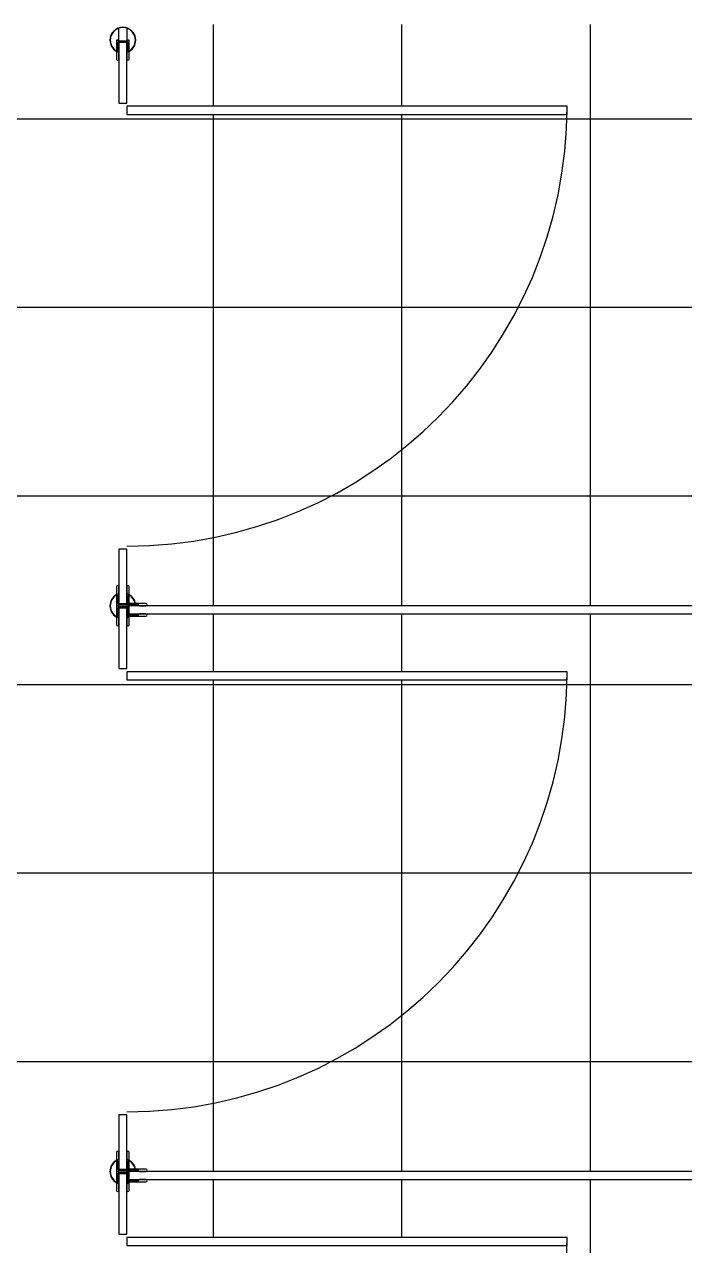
# Model space of a CAD drawing. Header units: millimetres. Extents: x -145636 to 131102, y -135903 to -7470.
# Drawn here: x 25695 to 26745, y -115166 to -113223 of the extents above; entities that cross this region are included whole.
import ezdxf

# ---------------------------------------------------------------- set-up
doc = ezdxf.new("R2010")
doc.units = ezdxf.units.MM
doc.layers.add('M_ARCHI', color=8, linetype='Continuous')

# ---------------------------------------------------------------- blocks, each defined once
blk = doc.blocks.new('RF Archi 21.10.2024')
at = {"layer": 'M_ARCHI', "color": 8}
for p, q in [((-140565.3, -129636.6), (-140566, -129637.1)), ((-140564.6, -129636.2), (-140565.3, -129636.6)), ((-140563.9, -129635.8), (-140564.6, -129636.2)), ((-140563.2, -129635.5), (-140563.9, -129635.8)), ((-140562.5, -129635.1), (-140563.2, -129635.5)), ((-140561.8, -129634.8), (-140562.5, -129635.1)), ((-140561, -129634.6), (-140561.8, -129634.8)), ((-140547.3, -129634.8), (-140548, -129634.6)), ((-140546.5, -129635.1), (-140547.3, -129634.8)), ((-140545.8, -129635.5), (-140546.5, -129635.1)), ((-140545.1, -129635.8), (-140545.8, -129635.5)), ((-140544.4, -129636.2), (-140545.1, -129635.8)), ((-140543.7, -129636.6), (-140544.4, -129636.2)), ((-140543, -129637.1), (-140543.7, -129636.6)), ((-140574.4, -129651.9), (-140574.5, -129652.7)), ((-140574.5, -129652.7), (-140574.5, -129653.5)), ((-140574.5, -129653.5), (-140574.5, -129654.3)), ((-140574.5, -129654.3), (-140574.4, -129655.1)), ((-140574.3, -129650.3), (-140574.4, -129651.1)), ((-140574.4, -129651.1), (-140574.4, -129651.9)), ((-140574.4, -129655.1), (-140574.4, -129655.9)), ((-140574.4, -129655.9), (-140574.3, -129656.7)), ((-140574.1, -129649.5), (-140574.3, -129650.3)), ((-140573.9, -129648.7), (-140574.1, -129649.5)), ((-140573.7, -129647.9), (-140573.9, -129648.7)), ((-140573.5, -129647.2), (-140573.7, -129647.9)), ((-140573.2, -129646.4), (-140573.5, -129647.2)), ((-140572.9, -129645.7), (-140573.2, -129646.4)), ((-140572.6, -129645), (-140572.9, -129645.7)), ((-140572.2, -129644.2), (-140572.6, -129645)), ((-140571.9, -129643.5), (-140572.2, -129644.2)), ((-140571.5, -129642.9), (-140571.9, -129643.5)), ((-140571, -129642.2), (-140571.5, -129642.9)), ((-140570.5, -129641.5), (-140571, -129642.2)), ((-140570.1, -129640.9), (-140570.5, -129641.5)), ((-140569.5, -129640.3), (-140570.1, -129640.9)), ((-140569, -129639.7), (-140569.5, -129640.3)), ((-140568.4, -129639.1), (-140569, -129639.7)), ((-140567.9, -129638.6), (-140568.4, -129639.1)), ((-140567.3, -129638.1), (-140567.9, -129638.6)), ((-140566.6, -129637.6), (-140567.3, -129638.1)), ((-140566, -129637.1), (-140566.6, -129637.6)), ((-140563, -129653.5), (-140564.5, -129653.5)), ((-140564.5, -129653.5), (-140564.5, -129683.7)), ((-140561, -129655), (-140563, -129653.5)), ((-140548, -129655), (-140561, -129655)), ((-140546, -129653.5), (-140548, -129655)), ((-140544.5, -129653.5), (-140546, -129653.5)), ((-140544.5, -129683.7), (-140544.5, -129653.5)), ((-140542.4, -129637.6), (-140543, -129637.1)), ((-140541.8, -129638.1), (-140542.4, -129637.6)), ((-140541.2, -129638.6), (-140541.8, -129638.1)), ((-140540.6, -129639.1), (-140541.2, -129638.6)), ((-140540, -129639.7), (-140540.6, -129639.1)), ((-140539.5, -129640.3), (-140540, -129639.7)), ((-140539, -129640.9), (-140539.5, -129640.3)), ((-140538.5, -129641.5), (-140539, -129640.9)), ((-140538, -129642.2), (-140538.5, -129641.5)), ((-140537.6, -129642.8), (-140538, -129642.2)), ((-140537.1, -129643.5), (-140537.6, -129642.8)), ((-140536.8, -129644.2), (-140537.1, -129643.5)), ((-140536.4, -129645), (-140536.8, -129644.2)), ((-140536.1, -129645.7), (-140536.4, -129645)), ((-140535.8, -129646.4), (-140536.1, -129645.7)), ((-140535.5, -129647.2), (-140535.8, -129646.4)), ((-140535.3, -129647.9), (-140535.5, -129647.2)), ((-140535.1, -129648.7), (-140535.3, -129647.9)), ((-140534.9, -129649.5), (-140535.1, -129648.7)), ((-140534.8, -129650.3), (-140534.9, -129649.5)), ((-140534.6, -129651.1), (-140534.8, -129650.3)), ((-140534.8, -129656.7), (-140534.6, -129655.9)), ((-140534.6, -129651.9), (-140534.6, -129651.1)), ((-140534.5, -129652.7), (-140534.6, -129651.9)), ((-140534.6, -129655.1), (-140534.5, -129654.3)), ((-140534.6, -129655.9), (-140534.6, -129655.1)), ((-140534.5, -129653.5), (-140534.5, -129652.7)), ((-140534.5, -129654.3), (-140534.5, -129653.5)), ((-140574.3, -129656.7), (-140574.1, -129657.4)), ((-140574.1, -129657.4), (-140573.9, -129658.2)), ((-140573.9, -129658.2), (-140573.7, -129659)), ((-140573.7, -129659), (-140573.5, -129659.8)), ((-140573.5, -129659.8), (-140573.2, -129660.5)), ((-140573.2, -129660.5), (-140572.9, -129661.3)), ((-140572.9, -129661.3), (-140572.6, -129662)), ((-140572.6, -129662), (-140572.2, -129662.7)), ((-140572.2, -129662.7), (-140571.9, -129663.4)), ((-140571.9, -129663.4), (-140571.5, -129664.1)), ((-140571.5, -129664.1), (-140571, -129664.8)), ((-140571, -129664.8), (-140570.5, -129665.4)), ((-140570.5, -129665.4), (-140570.1, -129666)), ((-140570.1, -129666), (-140569.5, -129666.7)), ((-140569.5, -129666.7), (-140569, -129667.2)), ((-140569, -129667.2), (-140568.4, -129667.8)), ((-140568.4, -129667.8), (-140567.9, -129668.4)), ((-140567.9, -129668.4), (-140567.2, -129668.9)), ((-140567.2, -129668.9), (-140566.6, -129669.4)), ((-140566.6, -129669.4), (-140566, -129669.9)), ((-140566, -129669.9), (-140565.3, -129670.3)), ((-140565.3, -129670.3), (-140564.6, -129670.7)), ((-140563.2, -129671.5), (-140562.5, -129671.8)), ((-140563, -129671.5), (-140563, -129656.5)), ((-140563, -129656.5), (-140546, -129656.5)), ((-140561, -129673.5), (-140563, -129671.5)), ((-140562.5, -129671.8), (-140561.8, -129672.1)), ((-140561.8, -129672.1), (-140561, -129672.4)), ((-140548, -129656.5), (-140561, -129656.5)), ((-140561, -129656.5), (-140561, -129753.5)), ((-140561, -129683.7), (-140561, -129673.5)), ((-140548, -129753.5), (-140548, -129656.5)), ((-140546, -129671.5), (-140548, -129673.5)), ((-140548, -129672.4), (-140547.3, -129672.1)), ((-140548, -129673.5), (-140548, -129683.7)), ((-140547.3, -129672.1), (-140546.5, -129671.8)), ((-140546.5, -129671.8), (-140545.8, -129671.5)), ((-140546, -129656.5), (-140546, -129671.5)), ((-140544.4, -129670.7), (-140543.7, -129670.3)), ((-140543.7, -129670.3), (-140543, -129669.9)), ((-140543, -129669.9), (-140542.4, -129669.4)), ((-140542.4, -129669.4), (-140541.8, -129668.9)), ((-140541.8, -129668.9), (-140541.2, -129668.4)), ((-140541.2, -129668.4), (-140540.6, -129667.8)), ((-140540.6, -129667.8), (-140540, -129667.2)), ((-140540, -129667.2), (-140539.5, -129666.7)), ((-140539.5, -129666.7), (-140539, -129666)), ((-140539, -129666), (-140538.5, -129665.4)), ((-140538.5, -129665.4), (-140538, -129664.8)), ((-140538, -129664.8), (-140537.6, -129664.1)), ((-140537.6, -129664.1), (-140537.1, -129663.4)), ((-140537.1, -129663.4), (-140536.8, -129662.7)), ((-140536.8, -129662.7), (-140536.4, -129662)), ((-140536.4, -129662), (-140536.1, -129661.3)), ((-140536.1, -129661.3), (-140535.8, -129660.5)), ((-140535.8, -129660.5), (-140535.5, -129659.8)), ((-140535.5, -129659.8), (-140535.3, -129659)), ((-140535.3, -129659), (-140535.1, -129658.2)), ((-140535.1, -129658.2), (-140534.9, -129657.4)), ((-140534.9, -129657.4), (-140534.8, -129656.7)), ((-140561, -129753.5), (-140548, -129753.5)), ((-139848, -129758.5), (-140548, -129758.5)), ((-140548, -129758.5), (-140548, -129771.5)), ((-140548, -129771.5), (-139848, -129771.5)), ((-139848, -129771.5), (-139848, -129758.5)), ((-140548, -130463.5), (-140561, -130463.5)), ((-140561, -130463.5), (-140561, -130550.5)), ((-140548, -130550.5), (-140548, -130463.5)), ((-140564.5, -130523.2), (-140564.5, -130553.5)), ((-140561, -130533.5), (-140561, -130523.2)), ((-140548, -130523.2), (-140548, -130533.5)), ((-140544.5, -130553.5), (-140544.5, -130523.2)), ((-140574.1, -130549.5), (-140574.3, -130550.3)), ((-140574.1, -130549.5), (-140574.3, -130550.3)), ((-140573.9, -130548.7), (-140574.1, -130549.5)), ((-140573.9, -130548.7), (-140574.1, -130549.5)), ((-140573.7, -130547.9), (-140573.9, -130548.7)), ((-140573.7, -130547.9), (-140573.9, -130548.7)), ((-140573.5, -130547.2), (-140573.7, -130547.9)), ((-140573.5, -130547.2), (-140573.7, -130547.9)), ((-140573.2, -130546.4), (-140573.5, -130547.2)), ((-140573.2, -130546.4), (-140573.5, -130547.2)), ((-140572.9, -130545.7), (-140573.2, -130546.4)), ((-140572.9, -130545.7), (-140573.2, -130546.4)), ((-140572.6, -130545), (-140572.9, -130545.7)), ((-140572.6, -130545), (-140572.9, -130545.7)), ((-140572.2, -130544.2), (-140572.6, -130545)), ((-140572.2, -130544.2), (-140572.6, -130545)), ((-140571.9, -130543.5), (-140572.2, -130544.2)), ((-140571.9, -130543.5), (-140572.2, -130544.2)), ((-140571.5, -130542.9), (-140571.9, -130543.5)), ((-140571.5, -130542.9), (-140571.9, -130543.5)), ((-140571, -130542.2), (-140571.5, -130542.9)), ((-140571, -130542.2), (-140571.5, -130542.9)), ((-140570.5, -130541.5), (-140571, -130542.2)), ((-140570.5, -130541.5), (-140571, -130542.2)), ((-140570.1, -130540.9), (-140570.5, -130541.5)), ((-140570.1, -130540.9), (-140570.5, -130541.5)), ((-140569.5, -130540.3), (-140570.1, -130540.9)), ((-140569.5, -130540.3), (-140570.1, -130540.9)), ((-140569, -130539.7), (-140569.5, -130540.3)), ((-140569, -130539.7), (-140569.5, -130540.3)), ((-140568.4, -130539.1), (-140569, -130539.7)), ((-140568.4, -130539.1), (-140569, -130539.7)), ((-140567.9, -130538.6), (-140568.4, -130539.1)), ((-140567.9, -130538.6), (-140568.4, -130539.1)), ((-140567.3, -130538.1), (-140567.9, -130538.6)), ((-140567.3, -130538.1), (-140567.9, -130538.6)), ((-140566.6, -130537.6), (-140567.3, -130538.1)), ((-140566.6, -130537.6), (-140567.3, -130538.1)), ((-140566, -130537.1), (-140566.6, -130537.6)), ((-140566, -130537.1), (-140566.6, -130537.6)), ((-140565.3, -130536.6), (-140566, -130537.1)), ((-140565.3, -130536.6), (-140566, -130537.1)), ((-140564.6, -130536.2), (-140565.3, -130536.6)), ((-140564.6, -130536.2), (-140565.3, -130536.6)), ((-140562.5, -130535.1), (-140563.2, -130535.5)), ((-140562.5, -130535.1), (-140563.2, -130535.5)), ((-140563, -130535.5), (-140561, -130533.5)), ((-140563, -130550.5), (-140563, -130535.5)), ((-140561.8, -130534.8), (-140562.5, -130535.1)), ((-140561.8, -130534.8), (-140562.5, -130535.1)), ((-140561, -130534.6), (-140561.8, -130534.8)), ((-140561, -130534.6), (-140561.8, -130534.8)), ((-140548, -130533.5), (-140546, -130535.5)), ((-140547.3, -130534.8), (-140548, -130534.6)), ((-140547.3, -130534.8), (-140548, -130534.6)), ((-140517.8, -130550), (-140548, -130550)), ((-140548, -130550), (-140548, -130551.5)), ((-140546.5, -130535.1), (-140547.3, -130534.8)), ((-140546.5, -130535.1), (-140547.3, -130534.8)), ((-140545.8, -130535.5), (-140546.5, -130535.1)), ((-140545.8, -130535.5), (-140546.5, -130535.1)), ((-140546, -130535.5), (-140546, -130550.5)), ((-140543.7, -130536.6), (-140544.4, -130536.2)), ((-140543.7, -130536.6), (-140544.4, -130536.2)), ((-140543, -130537.1), (-140543.7, -130536.6)), ((-140543, -130537.1), (-140543.7, -130536.6)), ((-140542.4, -130537.6), (-140543, -130537.1)), ((-140542.4, -130537.6), (-140543, -130537.1)), ((-140541.8, -130538.1), (-140542.4, -130537.6)), ((-140541.8, -130538.1), (-140542.4, -130537.6)), ((-140541.2, -130538.6), (-140541.8, -130538.1)), ((-140541.2, -130538.6), (-140541.8, -130538.1)), ((-140540.6, -130539.1), (-140541.2, -130538.6)), ((-140540.6, -130539.1), (-140541.2, -130538.6)), ((-140540, -130539.7), (-140540.6, -130539.1)), ((-140540, -130539.7), (-140540.6, -130539.1)), ((-140539.5, -130540.3), (-140540, -130539.7)), ((-140539.5, -130540.3), (-140540, -130539.7)), ((-140539, -130540.9), (-140539.5, -130540.3)), ((-140539, -130540.9), (-140539.5, -130540.3)), ((-140538.5, -130541.5), (-140539, -130540.9)), ((-140538.5, -130541.5), (-140539, -130540.9)), ((-140538, -130542.2), (-140538.5, -130541.5)), ((-140538, -130542.2), (-140538.5, -130541.5)), ((-140537.6, -130542.8), (-140538, -130542.2)), ((-140537.6, -130542.8), (-140538, -130542.2)), ((-140537.1, -130543.5), (-140537.6, -130542.8)), ((-140537.1, -130543.5), (-140537.6, -130542.8)), ((-140536.8, -130544.2), (-140537.1, -130543.5)), ((-140536.8, -130544.2), (-140537.1, -130543.5)), ((-140536.4, -130545), (-140536.8, -130544.2)), ((-140536.4, -130545), (-140536.8, -130544.2)), ((-140536.1, -130545.7), (-140536.4, -130545)), ((-140536.1, -130545.7), (-140536.4, -130545)), ((-140535.8, -130546.4), (-140536.1, -130545.7)), ((-140535.8, -130546.4), (-140536.1, -130545.7)), ((-140535.5, -130547.2), (-140535.8, -130546.4)), ((-140535.5, -130547.2), (-140535.8, -130546.4)), ((-140535.3, -130547.9), (-140535.5, -130547.2)), ((-140535.3, -130547.9), (-140535.5, -130547.2)), ((-140535.1, -130548.7), (-140535.3, -130547.9)), ((-140535.1, -130548.7), (-140535.3, -130547.9)), ((-140534.9, -130549.5), (-140535.1, -130548.7)), ((-140534.9, -130549.5), (-140535.1, -130548.7)), ((-140534.8, -130550.3), (-140534.9, -130549.5)), ((-140534.8, -130550.3), (-140534.9, -130549.5)), ((-140574.4, -130551.9), (-140574.5, -130552.7)), ((-140574.4, -130551.9), (-140574.5, -130552.7)), ((-140574.5, -130552.7), (-140574.5, -130553.5)), ((-140574.5, -130552.7), (-140574.5, -130553.5)), ((-140574.5, -130553.5), (-140574.5, -130554.3)), ((-140574.5, -130553.5), (-140574.5, -130554.3)), ((-140574.5, -130554.3), (-140574.4, -130555.1)), ((-140574.5, -130554.3), (-140574.4, -130555.1)), ((-140574.3, -130550.3), (-140574.4, -130551.1)), ((-140574.3, -130550.3), (-140574.4, -130551.1)), ((-140574.4, -130551.1), (-140574.4, -130551.9)), ((-140574.4, -130551.1), (-140574.4, -130551.9)), ((-140574.4, -130555.1), (-140574.4, -130555.9)), ((-140574.4, -130555.1), (-140574.4, -130555.9)), ((-140574.4, -130555.9), (-140574.3, -130556.7)), ((-140574.4, -130555.9), (-140574.3, -130556.7)), ((-140574.3, -130556.7), (-140574.1, -130557.4)), ((-140574.3, -130556.7), (-140574.1, -130557.4)), ((-140574.1, -130557.4), (-140573.9, -130558.2)), ((-140574.1, -130557.4), (-140573.9, -130558.2)), ((-140573.9, -130558.2), (-140573.7, -130559)), ((-140573.9, -130558.2), (-140573.7, -130559)), ((-140573.7, -130559), (-140573.5, -130559.8)), ((-140573.7, -130559), (-140573.5, -130559.8)), ((-140573.5, -130559.8), (-140573.2, -130560.5)), ((-140573.5, -130559.8), (-140573.2, -130560.5)), ((-140573.2, -130560.5), (-140572.9, -130561.3)), ((-140573.2, -130560.5), (-140572.9, -130561.3)), ((-140572.9, -130561.3), (-140572.6, -130562)), ((-140572.9, -130561.3), (-140572.6, -130562)), ((-140572.6, -130562), (-140572.2, -130562.7)), ((-140572.6, -130562), (-140572.2, -130562.7)), ((-140572.2, -130562.7), (-140571.9, -130563.4)), ((-140572.2, -130562.7), (-140571.9, -130563.4)), ((-140571.9, -130563.4), (-140571.5, -130564.1)), ((-140571.9, -130563.4), (-140571.5, -130564.1)), ((-140571.5, -130564.1), (-140571, -130564.8)), ((-140571.5, -130564.1), (-140571, -130564.8)), ((-140571, -130564.8), (-140570.5, -130565.4)), ((-140571, -130564.8), (-140570.5, -130565.4)), ((-140570.5, -130565.4), (-140570.1, -130566)), ((-140570.5, -130565.4), (-140570.1, -130566)), ((-140570.1, -130566), (-140569.5, -130566.7)), ((-140570.1, -130566), (-140569.5, -130566.7)), ((-140569.5, -130566.7), (-140569, -130567.2)), ((-140569.5, -130566.7), (-140569, -130567.2)), ((-140569, -130567.2), (-140568.4, -130567.8)), ((-140569, -130567.2), (-140568.4, -130567.8)), ((-140568.4, -130567.8), (-140567.9, -130568.4)), ((-140568.4, -130567.8), (-140567.9, -130568.4)), ((-140567.9, -130568.4), (-140567.2, -130568.9)), ((-140567.9, -130568.4), (-140567.2, -130568.9)), ((-140567.2, -130568.9), (-140566.6, -130569.4)), ((-140567.2, -130568.9), (-140566.6, -130569.4)), ((-140566.6, -130569.4), (-140566, -130569.9)), ((-140566.6, -130569.4), (-140566, -130569.9)), ((-140564.5, -130553.5), (-140563, -130553.5)), ((-140563, -130553.5), (-140564.5, -130553.5)), ((-140564.5, -130553.5), (-140564.5, -130583.7)), ((-140546, -130550.5), (-140563, -130550.5)), ((-140563, -130553.5), (-140561, -130552)), ((-140561, -130555), (-140563, -130553.5)), ((-140563, -130571.5), (-140563, -130556.5)), ((-140563, -130556.5), (-140546, -130556.5)), ((-140561, -130550.5), (-140548, -130550.5)), ((-140561, -130552), (-140548, -130552)), ((-140548, -130555), (-140561, -130555)), ((-140548, -130556.5), (-140561, -130556.5)), ((-140561, -130556.5), (-140561, -130653.5)), ((-140548, -130551.5), (-140546.5, -130553.5)), ((-140548, -130552), (-140546, -130553.5)), ((-140546, -130553.5), (-140548, -130555)), ((-140548, -130653.5), (-140548, -130556.5)), ((-140546.5, -130566.5), (-140548, -130568.5)), ((-140548, -130568.5), (-140548, -130570)), ((-140546.5, -130553.5), (-140546.5, -130566.5)), ((-140546, -130553.5), (-140544.5, -130553.5)), ((-140544.5, -130553.5), (-140546, -130553.5)), ((-140546, -130556.5), (-140546, -130571.5)), ((-140545, -130568.5), (-140545, -130551.5)), ((-140545, -130551.5), (-140530, -130551.5)), ((-138764, -130553.5), (-140545, -130553.5)), ((-140545, -130553.5), (-140545, -130566.5)), ((-140545, -130566.5), (-138764, -130566.5)), ((-140530, -130568.5), (-140545, -130568.5)), ((-140544.5, -130583.7), (-140544.5, -130553.5)), ((-140541.8, -130568.9), (-140541.2, -130568.4)), ((-140541.8, -130568.9), (-140541.2, -130568.4)), ((-140541.2, -130568.4), (-140540.6, -130567.8)), ((-140541.2, -130568.4), (-140540.6, -130567.8)), ((-140540.6, -130567.8), (-140540, -130567.2)), ((-140540.6, -130567.8), (-140540, -130567.2)), ((-140540, -130567.2), (-140539.5, -130566.7)), ((-140540, -130567.2), (-140539.5, -130566.7)), ((-140534.5, -130552.7), (-140534.6, -130551.9)), ((-140534.5, -130552.7), (-140534.6, -130551.9)), ((-140534.5, -130553.5), (-140534.5, -130552.7)), ((-140534.5, -130553.5), (-140534.5, -130552.7)), ((-140530, -130551.5), (-140528, -130553.5)), ((-140528, -130566.5), (-140530, -130568.5)), ((-140528, -130553.5), (-140517.8, -130553.5)), ((-140517.8, -130566.5), (-140528, -130566.5)), ((-140566, -130569.9), (-140565.3, -130570.3)), ((-140566, -130569.9), (-140565.3, -130570.3)), ((-140565.3, -130570.3), (-140564.6, -130570.7)), ((-140565.3, -130570.3), (-140564.6, -130570.7)), ((-140563.2, -130571.5), (-140562.5, -130571.8)), ((-140563.2, -130571.5), (-140562.5, -130571.8)), ((-140561, -130573.5), (-140563, -130571.5)), ((-140562.5, -130571.8), (-140561.8, -130572.1)), ((-140562.5, -130571.8), (-140561.8, -130572.1)), ((-140561.8, -130572.1), (-140561, -130572.4)), ((-140561.8, -130572.1), (-140561, -130572.4)), ((-140561, -130583.7), (-140561, -130573.5)), ((-140548, -130570), (-140517.8, -130570)), ((-140546, -130571.5), (-140548, -130573.5)), ((-140548, -130572.4), (-140547.3, -130572.1)), ((-140548, -130572.4), (-140547.3, -130572.1)), ((-140548, -130573.5), (-140548, -130583.7)), ((-140547.3, -130572.1), (-140546.5, -130571.8)), ((-140547.3, -130572.1), (-140546.5, -130571.8)), ((-140546.5, -130571.8), (-140545.8, -130571.5)), ((-140546.5, -130571.8), (-140545.8, -130571.5)), ((-140544.4, -130570.7), (-140543.7, -130570.3)), ((-140544.4, -130570.7), (-140543.7, -130570.3)), ((-140543.7, -130570.3), (-140543, -130569.9)), ((-140543.7, -130570.3), (-140543, -130569.9)), ((-140561, -130653.5), (-140548, -130653.5)), ((-139848, -130658.5), (-140548, -130658.5)), ((-140548, -130658.5), (-140548, -130671.5)), ((-139848, -130671.5), (-139848, -130658.5)), ((-140548, -130671.5), (-139848, -130671.5)), ((-140548, -131363.5), (-140561, -131363.5)), ((-140561, -131363.5), (-140561, -131450.5)), ((-140548, -131450.5), (-140548, -131363.5)), ((-140564.5, -131423.2), (-140564.5, -131453.5)), ((-140561, -131433.5), (-140561, -131423.2)), ((-140548, -131423.2), (-140548, -131433.5)), ((-140544.5, -131453.5), (-140544.5, -131423.2)), ((-140571.9, -131443.5), (-140572.2, -131444.2)), ((-140571.9, -131443.5), (-140572.2, -131444.2)), ((-140571.5, -131442.9), (-140571.9, -131443.5)), ((-140571.5, -131442.9), (-140571.9, -131443.5)), ((-140571, -131442.2), (-140571.5, -131442.9)), ((-140571, -131442.2), (-140571.5, -131442.9)), ((-140570.5, -131441.5), (-140571, -131442.2)), ((-140570.5, -131441.5), (-140571, -131442.2)), ((-140570.1, -131440.9), (-140570.5, -131441.5)), ((-140570.1, -131440.9), (-140570.5, -131441.5)), ((-140569.5, -131440.3), (-140570.1, -131440.9)), ((-140569.5, -131440.3), (-140570.1, -131440.9)), ((-140569, -131439.7), (-140569.5, -131440.3)), ((-140569, -131439.7), (-140569.5, -131440.3)), ((-140568.4, -131439.1), (-140569, -131439.7)), ((-140568.4, -131439.1), (-140569, -131439.7)), ((-140567.9, -131438.6), (-140568.4, -131439.1)), ((-140567.9, -131438.6), (-140568.4, -131439.1)), ((-140567.3, -131438.1), (-140567.9, -131438.6)), ((-140567.3, -131438.1), (-140567.9, -131438.6)), ((-140566.6, -131437.6), (-140567.3, -131438.1)), ((-140566.6, -131437.6), (-140567.3, -131438.1)), ((-140566, -131437.1), (-140566.6, -131437.6)), ((-140566, -131437.1), (-140566.6, -131437.6)), ((-140565.3, -131436.6), (-140566, -131437.1)), ((-140565.3, -131436.6), (-140566, -131437.1)), ((-140564.6, -131436.2), (-140565.3, -131436.6)), ((-140564.6, -131436.2), (-140565.3, -131436.6)), ((-140562.5, -131435.1), (-140563.2, -131435.5)), ((-140562.5, -131435.1), (-140563.2, -131435.5)), ((-140563, -131435.5), (-140561, -131433.5)), ((-140563, -131450.5), (-140563, -131435.5)), ((-140561.8, -131434.8), (-140562.5, -131435.1)), ((-140561.8, -131434.8), (-140562.5, -131435.1)), ((-140561, -131434.6), (-140561.8, -131434.8)), ((-140561, -131434.6), (-140561.8, -131434.8)), ((-140548, -131433.5), (-140546, -131435.5)), ((-140547.3, -131434.8), (-140548, -131434.6)), ((-140547.3, -131434.8), (-140548, -131434.6)), ((-140546.5, -131435.1), (-140547.3, -131434.8)), ((-140546.5, -131435.1), (-140547.3, -131434.8)), ((-140545.8, -131435.5), (-140546.5, -131435.1)), ((-140545.8, -131435.5), (-140546.5, -131435.1)), ((-140546, -131435.5), (-140546, -131450.5)), ((-140543.7, -131436.6), (-140544.4, -131436.2)), ((-140543.7, -131436.6), (-140544.4, -131436.2)), ((-140543, -131437.1), (-140543.7, -131436.6)), ((-140543, -131437.1), (-140543.7, -131436.6)), ((-140542.4, -131437.6), (-140543, -131437.1)), ((-140542.4, -131437.6), (-140543, -131437.1)), ((-140541.8, -131438.1), (-140542.4, -131437.6)), ((-140541.8, -131438.1), (-140542.4, -131437.6)), ((-140541.2, -131438.6), (-140541.8, -131438.1)), ((-140541.2, -131438.6), (-140541.8, -131438.1)), ((-140540.6, -131439.1), (-140541.2, -131438.6)), ((-140540.6, -131439.1), (-140541.2, -131438.6)), ((-140540, -131439.7), (-140540.6, -131439.1)), ((-140540, -131439.7), (-140540.6, -131439.1)), ((-140539.5, -131440.3), (-140540, -131439.7)), ((-140539.5, -131440.3), (-140540, -131439.7)), ((-140539, -131440.9), (-140539.5, -131440.3)), ((-140539, -131440.9), (-140539.5, -131440.3)), ((-140538.5, -131441.5), (-140539, -131440.9)), ((-140538.5, -131441.5), (-140539, -131440.9)), ((-140538, -131442.2), (-140538.5, -131441.5)), ((-140538, -131442.2), (-140538.5, -131441.5)), ((-140537.6, -131442.8), (-140538, -131442.2)), ((-140537.6, -131442.8), (-140538, -131442.2)), ((-140537.1, -131443.5), (-140537.6, -131442.8)), ((-140537.1, -131443.5), (-140537.6, -131442.8)), ((-140536.8, -131444.2), (-140537.1, -131443.5)), ((-140536.8, -131444.2), (-140537.1, -131443.5)), ((-140574.4, -131451.9), (-140574.5, -131452.7)), ((-140574.4, -131451.9), (-140574.5, -131452.7)), ((-140574.5, -131452.7), (-140574.5, -131453.5)), ((-140574.5, -131452.7), (-140574.5, -131453.5)), ((-140574.5, -131453.5), (-140574.5, -131454.3)), ((-140574.5, -131453.5), (-140574.5, -131454.3)), ((-140574.5, -131454.3), (-140574.4, -131455.1)), ((-140574.5, -131454.3), (-140574.4, -131455.1)), ((-140574.3, -131450.3), (-140574.4, -131451.1)), ((-140574.3, -131450.3), (-140574.4, -131451.1)), ((-140574.4, -131451.1), (-140574.4, -131451.9)), ((-140574.4, -131451.1), (-140574.4, -131451.9)), ((-140574.4, -131455.1), (-140574.4, -131455.9)), ((-140574.4, -131455.1), (-140574.4, -131455.9)), ((-140574.4, -131455.9), (-140574.3, -131456.7)), ((-140574.4, -131455.9), (-140574.3, -131456.7)), ((-140574.1, -131449.5), (-140574.3, -131450.3)), ((-140574.1, -131449.5), (-140574.3, -131450.3)), ((-140574.3, -131456.7), (-140574.1, -131457.4)), ((-140574.3, -131456.7), (-140574.1, -131457.4)), ((-140573.9, -131448.7), (-140574.1, -131449.5)), ((-140573.9, -131448.7), (-140574.1, -131449.5)), ((-140574.1, -131457.4), (-140573.9, -131458.2)), ((-140574.1, -131457.4), (-140573.9, -131458.2)), ((-140573.7, -131447.9), (-140573.9, -131448.7)), ((-140573.7, -131447.9), (-140573.9, -131448.7)), ((-140573.9, -131458.2), (-140573.7, -131459)), ((-140573.9, -131458.2), (-140573.7, -131459)), ((-140573.5, -131447.2), (-140573.7, -131447.9)), ((-140573.5, -131447.2), (-140573.7, -131447.9)), ((-140573.7, -131459), (-140573.5, -131459.8)), ((-140573.7, -131459), (-140573.5, -131459.8)), ((-140573.2, -131446.4), (-140573.5, -131447.2)), ((-140573.2, -131446.4), (-140573.5, -131447.2)), ((-140573.5, -131459.8), (-140573.2, -131460.5)), ((-140573.5, -131459.8), (-140573.2, -131460.5)), ((-140572.9, -131445.7), (-140573.2, -131446.4)), ((-140572.9, -131445.7), (-140573.2, -131446.4)), ((-140573.2, -131460.5), (-140572.9, -131461.3)), ((-140573.2, -131460.5), (-140572.9, -131461.3)), ((-140572.6, -131445), (-140572.9, -131445.7)), ((-140572.6, -131445), (-140572.9, -131445.7)), ((-140572.9, -131461.3), (-140572.6, -131462)), ((-140572.9, -131461.3), (-140572.6, -131462)), ((-140572.2, -131444.2), (-140572.6, -131445)), ((-140572.2, -131444.2), (-140572.6, -131445)), ((-140572.6, -131462), (-140572.2, -131462.7)), ((-140572.6, -131462), (-140572.2, -131462.7)), ((-140572.2, -131462.7), (-140571.9, -131463.4)), ((-140572.2, -131462.7), (-140571.9, -131463.4)), ((-140564.5, -131453.5), (-140563, -131453.5)), ((-140563, -131453.5), (-140564.5, -131453.5)), ((-140564.5, -131453.5), (-140564.5, -131483.7)), ((-140546, -131450.5), (-140563, -131450.5)), ((-140563, -131453.5), (-140561, -131452)), ((-140561, -131455), (-140563, -131453.5)), ((-140563, -131471.5), (-140563, -131456.5)), ((-140563, -131456.5), (-140546, -131456.5)), ((-140561, -131450.5), (-140548, -131450.5)), ((-140561, -131452), (-140548, -131452)), ((-140548, -131455), (-140561, -131455)), ((-140548, -131456.5), (-140561, -131456.5)), ((-140561, -131456.5), (-140561, -131553.5)), ((-140517.8, -131450), (-140548, -131450)), ((-140548, -131450), (-140548, -131451.5)), ((-140548, -131451.5), (-140546.5, -131453.5)), ((-140548, -131452), (-140546, -131453.5)), ((-140546, -131453.5), (-140548, -131455)), ((-140548, -131553.5), (-140548, -131456.5)), ((-140546.5, -131453.5), (-140546.5, -131466.5)), ((-140546, -131453.5), (-140544.5, -131453.5)), ((-140544.5, -131453.5), (-140546, -131453.5)), ((-140546, -131456.5), (-140546, -131471.5)), ((-140545, -131468.5), (-140545, -131451.5)), ((-140545, -131451.5), (-140530, -131451.5)), ((-138764, -131453.5), (-140545, -131453.5)), ((-140545, -131453.5), (-140545, -131466.5)), ((-140544.5, -131483.7), (-140544.5, -131453.5)), ((-140536.4, -131445), (-140536.8, -131444.2)), ((-140536.4, -131445), (-140536.8, -131444.2)), ((-140536.1, -131445.7), (-140536.4, -131445)), ((-140536.1, -131445.7), (-140536.4, -131445)), ((-140535.8, -131446.4), (-140536.1, -131445.7)), ((-140535.8, -131446.4), (-140536.1, -131445.7)), ((-140535.5, -131447.2), (-140535.8, -131446.4)), ((-140535.5, -131447.2), (-140535.8, -131446.4)), ((-140535.3, -131447.9), (-140535.5, -131447.2)), ((-140535.3, -131447.9), (-140535.5, -131447.2)), ((-140535.1, -131448.7), (-140535.3, -131447.9)), ((-140535.1, -131448.7), (-140535.3, -131447.9)), ((-140534.9, -131449.5), (-140535.1, -131448.7)), ((-140534.9, -131449.5), (-140535.1, -131448.7)), ((-140534.8, -131450.3), (-140534.9, -131449.5)), ((-140534.8, -131450.3), (-140534.9, -131449.5)), ((-140534.5, -131452.7), (-140534.6, -131451.9)), ((-140534.5, -131452.7), (-140534.6, -131451.9)), ((-140534.5, -131453.5), (-140534.5, -131452.7)), ((-140534.5, -131453.5), (-140534.5, -131452.7)), ((-140530, -131451.5), (-140528, -131453.5)), ((-140528, -131453.5), (-140517.8, -131453.5)), ((-140571.9, -131463.4), (-140571.5, -131464.1)), ((-140571.9, -131463.4), (-140571.5, -131464.1)), ((-140571.5, -131464.1), (-140571, -131464.8)), ((-140571.5, -131464.1), (-140571, -131464.8)), ((-140571, -131464.8), (-140570.5, -131465.4)), ((-140571, -131464.8), (-140570.5, -131465.4)), ((-140570.5, -131465.4), (-140570.1, -131466)), ((-140570.5, -131465.4), (-140570.1, -131466)), ((-140570.1, -131466), (-140569.5, -131466.7)), ((-140570.1, -131466), (-140569.5, -131466.7)), ((-140569.5, -131466.7), (-140569, -131467.2)), ((-140569.5, -131466.7), (-140569, -131467.2)), ((-140569, -131467.2), (-140568.4, -131467.8)), ((-140569, -131467.2), (-140568.4, -131467.8)), ((-140568.4, -131467.8), (-140567.9, -131468.4)), ((-140568.4, -131467.8), (-140567.9, -131468.4)), ((-140567.9, -131468.4), (-140567.2, -131468.9)), ((-140567.9, -131468.4), (-140567.2, -131468.9)), ((-140567.2, -131468.9), (-140566.6, -131469.4)), ((-140567.2, -131468.9), (-140566.6, -131469.4)), ((-140566.6, -131469.4), (-140566, -131469.9)), ((-140566.6, -131469.4), (-140566, -131469.9)), ((-140566, -131469.9), (-140565.3, -131470.3)), ((-140566, -131469.9), (-140565.3, -131470.3)), ((-140565.3, -131470.3), (-140564.6, -131470.7)), ((-140565.3, -131470.3), (-140564.6, -131470.7)), ((-140563.2, -131471.5), (-140562.5, -131471.8)), ((-140563.2, -131471.5), (-140562.5, -131471.8)), ((-140561, -131473.5), (-140563, -131471.5)), ((-140562.5, -131471.8), (-140561.8, -131472.1)), ((-140562.5, -131471.8), (-140561.8, -131472.1)), ((-140561.8, -131472.1), (-140561, -131472.4)), ((-140561.8, -131472.1), (-140561, -131472.4)), ((-140561, -131483.7), (-140561, -131473.5)), ((-140546.5, -131466.5), (-140548, -131468.5)), ((-140548, -131468.5), (-140548, -131470)), ((-140548, -131470), (-140517.8, -131470)), ((-140546, -131471.5), (-140548, -131473.5)), ((-140548, -131472.4), (-140547.3, -131472.1)), ((-140548, -131472.4), (-140547.3, -131472.1)), ((-140548, -131473.5), (-140548, -131483.7)), ((-140547.3, -131472.1), (-140546.5, -131471.8)), ((-140547.3, -131472.1), (-140546.5, -131471.8)), ((-140546.5, -131471.8), (-140545.8, -131471.5)), ((-140546.5, -131471.8), (-140545.8, -131471.5)), ((-140545, -131466.5), (-138764, -131466.5)), ((-140530, -131468.5), (-140545, -131468.5)), ((-140544.4, -131470.7), (-140543.7, -131470.3)), ((-140544.4, -131470.7), (-140543.7, -131470.3)), ((-140543.7, -131470.3), (-140543, -131469.9)), ((-140543.7, -131470.3), (-140543, -131469.9)), ((-140541.8, -131468.9), (-140541.2, -131468.4)), ((-140541.8, -131468.9), (-140541.2, -131468.4)), ((-140541.2, -131468.4), (-140540.6, -131467.8)), ((-140541.2, -131468.4), (-140540.6, -131467.8)), ((-140540.6, -131467.8), (-140540, -131467.2)), ((-140540.6, -131467.8), (-140540, -131467.2)), ((-140540, -131467.2), (-140539.5, -131466.7)), ((-140540, -131467.2), (-140539.5, -131466.7)), ((-140528, -131466.5), (-140530, -131468.5)), ((-140517.8, -131466.5), (-140528, -131466.5)), ((-140561, -131553.5), (-140548, -131553.5)), ((-139848, -131558.5), (-140548, -131558.5)), ((-140548, -131558.5), (-140548, -131571.5)), ((-139848, -131571.5), (-139848, -131558.5)), ((-140548, -131571.5), (-139848, -131571.5))]:
    blk.add_line(p, q, dxfattribs=at)
at = {"layer": 'M_ARCHI', "color": 8, "linetype": 'Continuous'}
for p, q in [((-140411, -129628.5), (-140411, -129758.5)), ((-140111, -129628.5), (-140111, -129758.5)), ((-139811, -129628.5), (-139811, -130553.5)), ((-140411, -129771.5), (-140411, -130553.5)), ((-140111, -129771.5), (-140111, -130553.5)), ((-142811, -129778.5), (-139036, -129778.5)), ((-142811, -130078.5), (-138761, -130078.5)), ((-142811, -130378.5), (-139061, -130378.5)), ((-140411, -130567.5), (-140411, -130658.5)), ((-140111, -130567.3), (-140111, -130658.5)), ((-139811, -130567.1), (-139811, -131453.5)), ((-142311, -130678.5), (-138761, -130678.5)), ((-140411, -130671.5), (-140411, -131453.5)), ((-140111, -130671.5), (-140111, -131453.5)), ((-142311, -130978.5), (-138761, -130978.5)), ((-142311, -131278.5), (-139061, -131278.5)), ((-140411, -131467.5), (-140411, -131558.5)), ((-140111, -131467.3), (-140111, -131558.5)), ((-139811, -131467.1), (-139811, -132353.5))]:
    blk.add_line(p, q, dxfattribs=at)
at = {"layer": 'M_ARCHI', "color": 8}
for centre, radius, start, end in [((-140554.5, -129653.5), 20.5, 0, 180), ((-140554.5, -129653.5), 20, 0, 180), ((-140554.5, -129653.5), 20, 108.9656, 180), ((-140554.5, -129653.5), 20, 0, 71.0344), ((-140554.5, -129653.5), 20.5, 180, 238.9563), ((-140554.5, -129653.5), 20, 180, 238.2143), ((-140554.5, -129653.5), 20, 180, 238.1802), ((-140554.5, -129653.5), 20, 300.7833, 0), ((-140554.5, -129653.5), 20, 301.8198, 0), ((-140554.5, -129653.5), 20.5, 301.0437, 0), ((-140562.8, -129683.7), 1.75, 180, 270), ((-140562.8, -129683.7), 1.75, 270, 0), ((-140546.3, -129683.7), 1.75, 180, 270), ((-140546.3, -129683.7), 1.75, 270, 0), ((-140548, -129758.5), 700, 270, 0), ((-140562.8, -130523.2), 1.75, 90, 180), ((-140562.8, -130523.2), 1.75, 0, 90), ((-140546.3, -130523.2), 1.75, 90, 180), ((-140546.3, -130523.2), 1.75, 0, 90), ((-140554.5, -130553.5), 20.5, 121.0437, 180), ((-140554.5, -130553.5), 20.5, 121.0437, 180), ((-140554.5, -130553.5), 20, 120.7833, 180), ((-140554.5, -130553.5), 20, 120.7833, 180), ((-140554.5, -130553.5), 20, 121.8198, 180), ((-140554.5, -130553.5), 20, 121.8198, 180), ((-140554.5, -130553.5), 20, 10.5945, 58.2143), ((-140554.5, -130553.5), 20, 11.1369, 58.1802), ((-140554.5, -130553.5), 20, 10.5945, 58.2143), ((-140554.5, -130553.5), 20, 11.1369, 58.1802), ((-140554.5, -130553.5), 20.5, 10.8653, 58.9563), ((-140554.5, -130553.5), 20.5, 10.8653, 58.9563), ((-140517.8, -130551.7), 1.75, 0, 90), ((-140554.5, -130553.5), 20.5, 180, 238.9563), ((-140554.5, -130553.5), 20.5, 180, 238.9563), ((-140554.5, -130553.5), 20, 180, 238.2143), ((-140554.5, -130553.5), 20, 180, 238.1802), ((-140554.5, -130553.5), 20, 180, 238.2143), ((-140554.5, -130553.5), 20, 180, 238.1802), ((-140554.5, -130553.5), 20, 301.8198, 315), ((-140554.5, -130553.5), 20, 301.8198, 315), ((-140554.5, -130553.5), 20.5, 302.4466, 315), ((-140554.5, -130553.5), 20.5, 302.4466, 315), ((-140517.8, -130551.7), 1.75, 270, 0), ((-140517.8, -130568.2), 1.75, 0, 90), ((-140517.8, -130568.2), 1.75, 270, 0), ((-140562.8, -130583.7), 1.75, 180, 270), ((-140554.5, -130553.5), 20, 241.2817, 251.0344), ((-140554.5, -130553.5), 20, 241.2817, 251.0344), ((-140562.8, -130583.7), 1.75, 270, 0), ((-140546.3, -130583.7), 1.75, 180, 270), ((-140546.3, -130583.7), 1.75, 270, 0), ((-140548, -130658.5), 700, 270, 0), ((-140562.8, -131423.2), 1.75, 90, 180), ((-140562.8, -131423.2), 1.75, 0, 90), ((-140546.3, -131423.2), 1.75, 90, 180), ((-140546.3, -131423.2), 1.75, 0, 90), ((-140554.5, -131453.5), 20.5, 121.0437, 180), ((-140554.5, -131453.5), 20.5, 121.0437, 180), ((-140554.5, -131453.5), 20, 120.7833, 180), ((-140554.5, -131453.5), 20, 120.7833, 180), ((-140554.5, -131453.5), 20, 121.8198, 180), ((-140554.5, -131453.5), 20, 121.8198, 180), ((-140554.5, -131453.5), 20, 10.5945, 58.2143), ((-140554.5, -131453.5), 20, 11.1369, 58.1802), ((-140554.5, -131453.5), 20, 10.5945, 58.2143), ((-140554.5, -131453.5), 20, 11.1369, 58.1802), ((-140554.5, -131453.5), 20.5, 10.8653, 58.9563), ((-140554.5, -131453.5), 20.5, 10.8653, 58.9563), ((-140554.5, -131453.5), 20.5, 180, 238.9563), ((-140554.5, -131453.5), 20.5, 180, 238.9563), ((-140554.5, -131453.5), 20, 180, 238.2143), ((-140554.5, -131453.5), 20, 180, 238.1802), ((-140554.5, -131453.5), 20, 180, 238.2143), ((-140554.5, -131453.5), 20, 180, 238.1802), ((-140517.8, -131451.7), 1.75, 0, 90), ((-140517.8, -131451.7), 1.75, 270, 0), ((-140554.5, -131453.5), 20, 301.8198, 315), ((-140554.5, -131453.5), 20, 301.8198, 315), ((-140554.5, -131453.5), 20.5, 302.4466, 315), ((-140554.5, -131453.5), 20.5, 302.4466, 315), ((-140517.8, -131468.2), 1.75, 0, 90), ((-140517.8, -131468.2), 1.75, 270, 0), ((-140562.8, -131483.7), 1.75, 180, 270), ((-140562.8, -131483.7), 1.75, 270, 0), ((-140546.3, -131483.7), 1.75, 180, 270), ((-140546.3, -131483.7), 1.75, 270, 0), ((-140548, -131558.5), 700, 270, 0)]:
    blk.add_arc(centre, radius, start, end, dxfattribs=at)
for points in [[(-140561, -129653.5), (-140561, -129651.8), (-140561, -129648.6), (-140561, -129643.9), (-140561, -129639.9), (-140561, -129636.9), (-140561, -129635), (-140561, -129634.6), (-140561, -129634.6)], [(-140548, -129634.6), (-140548, -129634.6), (-140548, -129635), (-140548, -129636.9), (-140548, -129639.9), (-140548, -129643.9), (-140548, -129648.6), (-140548, -129651.8), (-140548, -129653.5)], [(-140561, -129669.9), (-140561, -129669), (-140561, -129667), (-140561, -129663.1), (-140561, -129658.3), (-140561, -129655.1), (-140561, -129653.5)], [(-140548, -129653.5), (-140548, -129655.1), (-140548, -129658.3), (-140548, -129663.1), (-140548, -129667), (-140548, -129669), (-140548, -129669.9)], [(-140561, -130553.5), (-140561, -130551.8), (-140561, -130548.6), (-140561, -130543.9), (-140561, -130539.9), (-140561, -130537.9), (-140561, -130537.1)], [(-140561, -130553.5), (-140561, -130551.8), (-140561, -130548.6), (-140561, -130543.9), (-140561, -130539.9), (-140561, -130537.9), (-140561, -130537.1)], [(-140548, -130537.1), (-140548, -130537.9), (-140548, -130539.9), (-140548, -130543.9), (-140548, -130548.6), (-140548, -130551.8), (-140548, -130553.5)], [(-140548, -130537.1), (-140548, -130537.9), (-140548, -130539.9), (-140548, -130543.9), (-140548, -130548.6), (-140548, -130551.8), (-140548, -130553.5)], [(-140561, -130569.9), (-140561, -130569), (-140561, -130567), (-140561, -130563.1), (-140561, -130558.3), (-140561, -130555.1), (-140561, -130553.5)], [(-140561, -130569.9), (-140561, -130569), (-140561, -130567), (-140561, -130563.1), (-140561, -130558.3), (-140561, -130555.1), (-140561, -130553.5)], [(-140548, -130553.5), (-140548, -130555.1), (-140548, -130558.3), (-140548, -130563.1), (-140548, -130567), (-140548, -130569), (-140548, -130569.9)], [(-140548, -130553.5), (-140548, -130555.1), (-140548, -130558.3), (-140548, -130563.1), (-140548, -130567), (-140548, -130569), (-140548, -130569.9)], [(-140561, -131453.5), (-140561, -131451.8), (-140561, -131448.6), (-140561, -131443.9), (-140561, -131439.9), (-140561, -131437.9), (-140561, -131437.1)], [(-140561, -131453.5), (-140561, -131451.8), (-140561, -131448.6), (-140561, -131443.9), (-140561, -131439.9), (-140561, -131437.9), (-140561, -131437.1)], [(-140548, -131437.1), (-140548, -131437.9), (-140548, -131439.9), (-140548, -131443.9), (-140548, -131448.6), (-140548, -131451.8), (-140548, -131453.5)], [(-140548, -131437.1), (-140548, -131437.9), (-140548, -131439.9), (-140548, -131443.9), (-140548, -131448.6), (-140548, -131451.8), (-140548, -131453.5)], [(-140561, -131469.9), (-140561, -131469), (-140561, -131467), (-140561, -131463.1), (-140561, -131458.3), (-140561, -131455.1), (-140561, -131453.5)], [(-140561, -131469.9), (-140561, -131469), (-140561, -131467), (-140561, -131463.1), (-140561, -131458.3), (-140561, -131455.1), (-140561, -131453.5)], [(-140548, -131453.5), (-140548, -131455.1), (-140548, -131458.3), (-140548, -131463.1), (-140548, -131467), (-140548, -131469), (-140548, -131469.9)], [(-140548, -131453.5), (-140548, -131455.1), (-140548, -131458.3), (-140548, -131463.1), (-140548, -131467), (-140548, -131469), (-140548, -131469.9)]]:
    blk.add_open_spline(points, degree=3, dxfattribs=at)

msp = doc.modelspace()

# ---------------------------------------------------------------- block references
at = {"layer": 'M_ARCHI', "color": 8, "linetype": 'Continuous'}
msp.add_blockref('RF Archi 21.10.2024', (166405.7, 16405.4), dxfattribs=at)

doc.saveas('drawing.dxf')
